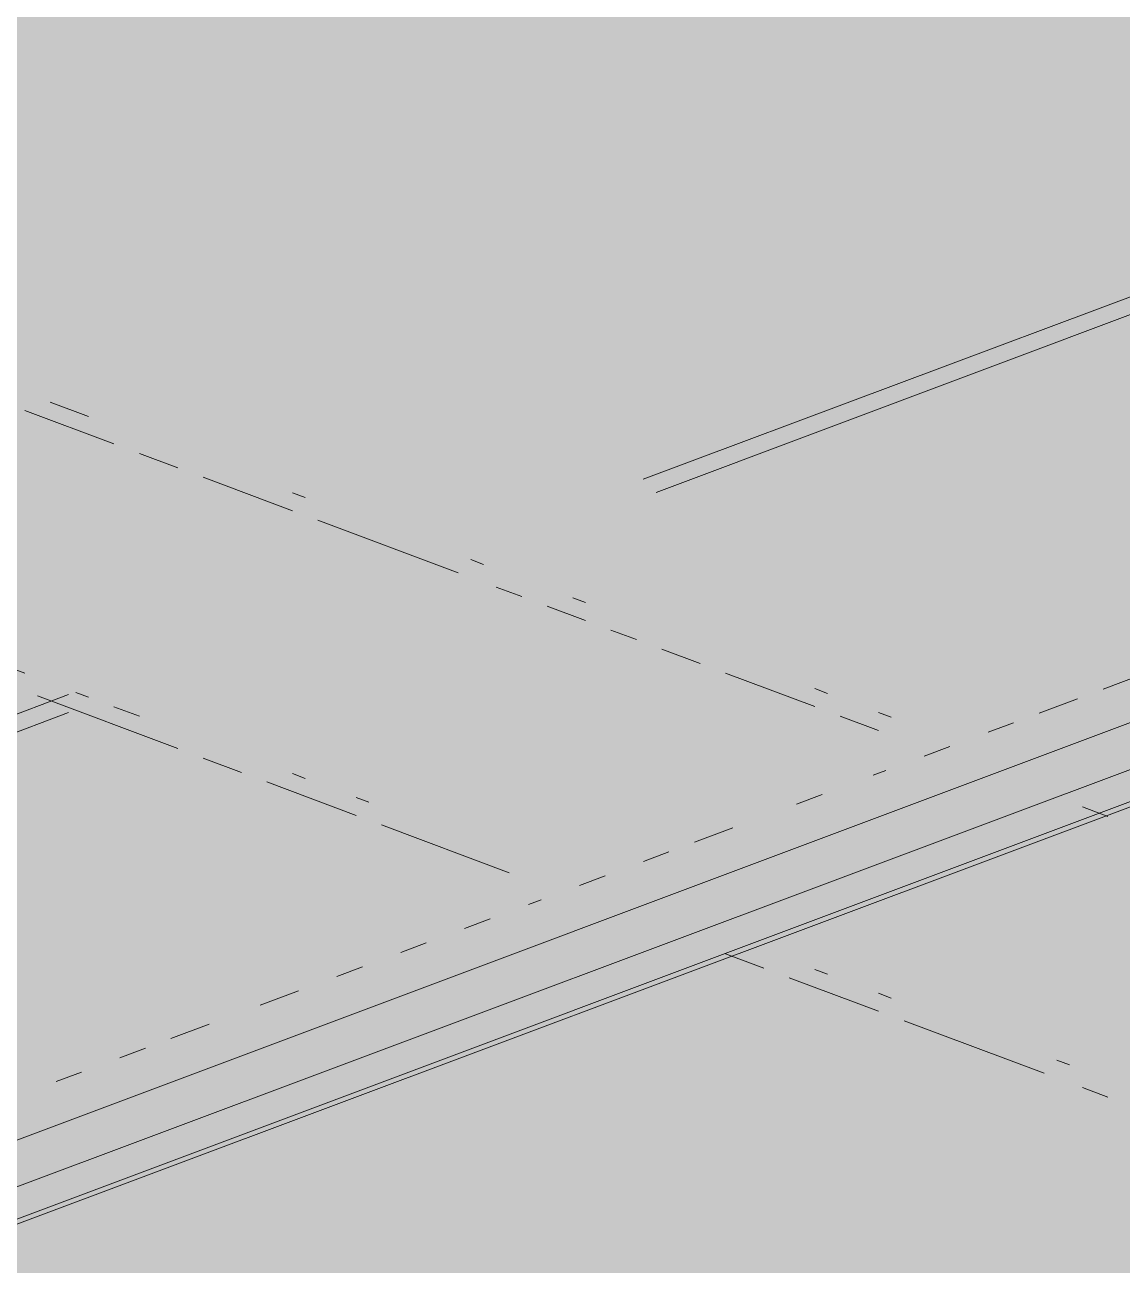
# Paper-space layout '03 3D Building and Roof' of a CAD drawing. Header units: millimetres. Extents: x 5 to 415, y 5 to 292.
# Drawn here: x 60.24 to 65.6, y 74.96 to 81.01 of the extents above; entities that cross this region are included whole.
import ezdxf

# ---------------------------------------------------------------- set-up
doc = ezdxf.new("R2010")
doc.units = ezdxf.units.MM
doc.layers.add('EXISTING', color=7, linetype='Continuous')
doc.layers.add('IMAGES', color=7, linetype='Continuous')

# ---------------------------------------------------------------- blocks, each defined once
blk = doc.blocks.new('SHEET_03')
at = {"layer": 'EXISTING', "color": 250, "lineweight": 9}
for p, q in [((63.2588, 78.7918), (69.2406, 81.0326)), ((63.3211, 78.7277), (69.2406, 80.9452)), ((60.6762, 78.9646), (60.2409, 79.1277)), ((60.3653, 79.1685), (60.5518, 79.0986)), ((60.987, 78.8482), (60.8005, 78.9181)), ((61.5466, 78.6385), (61.1114, 78.8016)), ((61.5466, 78.726), (61.6088, 78.7027)), ((56.4063, 74.148), (68.3064, 78.6059)), ((62.355, 78.3357), (61.671, 78.592)), ((62.4171, 78.3999), (62.4793, 78.3766)), ((68.2295, 78.3486), (56.454, 73.9375)), ((62.6658, 78.2193), (62.5415, 78.2659)), ((62.9146, 78.2135), (62.9767, 78.1902)), ((56.4063, 73.7627), (68.1195, 78.1505)), ((62.9767, 78.1028), (62.7902, 78.1727)), ((56.2813, 73.6904), (68.1191, 78.1249)), ((63.2254, 78.0097), (63.1011, 78.0562)), ((63.5363, 77.8932), (63.3498, 77.9631)), ((60.1787, 77.869), (60.2409, 77.8457)), ((64.0959, 77.6836), (63.6607, 77.8466)), ((65.5023, 77.7681), (65.6892, 77.8382)), ((47.2449, 72.7929), (60.4548, 77.7414)), ((60.987, 77.4788), (60.3031, 77.735)), ((60.4896, 77.7526), (60.5518, 77.7293)), ((64.0959, 77.771), (64.1581, 77.7477)), ((60.6762, 77.6827), (60.8005, 77.6361)), ((65.1908, 77.6514), (65.3777, 77.7215)), ((47.4318, 72.7755), (60.4548, 77.654)), ((64.4068, 77.5671), (64.2203, 77.637)), ((64.4068, 77.6545), (64.469, 77.6312)), ((64.9416, 77.5581), (65.0662, 77.6048)), ((64.6301, 77.4414), (64.7547, 77.4881)), ((61.2979, 77.3624), (61.1114, 77.4322)), ((64.3809, 77.348), (64.4432, 77.3714)), ((61.8575, 77.1527), (61.4223, 77.3158)), ((61.5466, 77.3566), (61.6088, 77.3333)), ((64.007, 77.208), (64.1316, 77.2547)), ((61.8575, 77.2401), (61.9197, 77.2168)), ((65.526, 77.1478), (65.4017, 77.1944)), ((62.6037, 76.8732), (61.9819, 77.1061)), ((63.5086, 77.0213), (63.6955, 77.0913)), ((63.2594, 76.9279), (63.384, 76.9746)), ((62.9479, 76.8112), (63.0725, 76.8579)), ((62.6986, 76.7179), (62.7609, 76.7412)), ((62.3871, 76.6012), (62.5117, 76.6478)), ((62.0756, 76.4845), (62.2002, 76.5311)), ((63.8472, 76.4074), (63.6607, 76.4772)), ((61.7641, 76.3678), (61.8887, 76.4144)), ((64.0959, 76.4016), (64.1581, 76.3783)), ((64.4068, 76.1977), (63.9716, 76.3608)), ((61.3902, 76.2277), (61.5772, 76.2978)), ((64.4068, 76.2851), (64.469, 76.2619)), ((60.9541, 76.0644), (61.141, 76.1344)), ((65.2151, 75.8949), (64.5312, 76.1512)), ((60.7049, 75.971), (60.8295, 76.0177)), ((65.2773, 75.9591), (65.3395, 75.9358)), ((60.3934, 75.8543), (60.518, 75.901)), ((65.526, 75.7785), (65.4017, 75.8251))]:
    blk.add_line(p, q, dxfattribs=at)
at = {"layer": 'IMAGES', "color": 7}
for points in [[(57.6238, 80.9714), (66.5347, 80.9714), (57.6238, 81.1429), (66.5347, 81.1429)], [(58.1379, 80.8), (65.8492, 80.8), (58.1379, 80.9714), (65.8492, 80.9714)], [(58.8234, 80.6286), (65.3352, 80.6286), (58.8234, 80.8), (65.3352, 80.8)], [(65.3352, 80.6286), (65.6779, 80.6286), (65.3352, 80.8), (65.6779, 80.8)], [(58.9947, 80.4571), (65.1638, 80.4571), (58.9947, 80.6286), (65.1638, 80.6286)], [(65.1638, 80.4571), (65.3352, 80.4571), (65.1638, 80.6286), (65.3352, 80.6286)], [(65.3352, 80.4571), (65.6779, 80.4571), (65.3352, 80.6286), (65.6779, 80.6286)], [(59.6802, 80.2857), (64.4783, 80.2857), (59.6802, 80.4571), (64.4783, 80.4571)], [(64.4783, 80.2857), (64.6497, 80.2857), (64.4783, 80.4571), (64.6497, 80.4571)], [(64.6497, 80.2857), (65.1638, 80.2857), (64.6497, 80.4571), (65.1638, 80.4571)], [(65.1638, 80.2857), (65.3352, 80.2857), (65.1638, 80.4571), (65.3352, 80.4571)], [(65.3352, 80.2857), (65.5065, 80.2857), (65.3352, 80.4571), (65.5065, 80.4571)], [(65.5065, 80.2857), (65.6779, 80.2857), (65.5065, 80.4571), (65.6779, 80.4571)], [(60.0229, 80.1143), (64.1356, 80.1143), (60.0229, 80.2857), (64.1356, 80.2857)], [(64.1356, 80.1143), (64.307, 80.1143), (64.1356, 80.2857), (64.307, 80.2857)], [(64.307, 80.1143), (64.4783, 80.1143), (64.307, 80.2857), (64.4783, 80.2857)], [(64.4783, 80.1143), (64.6497, 80.1143), (64.4783, 80.2857), (64.6497, 80.2857)], [(64.6497, 80.1143), (64.8211, 80.1143), (64.6497, 80.2857), (64.8211, 80.2857)], [(64.8211, 80.1143), (64.9924, 80.1143), (64.8211, 80.2857), (64.9924, 80.2857)], [(64.9924, 80.1143), (65.1638, 80.1143), (64.9924, 80.2857), (65.1638, 80.2857)], [(65.1638, 80.1143), (65.3352, 80.1143), (65.1638, 80.2857), (65.3352, 80.2857)], [(65.3352, 80.1143), (65.5065, 80.1143), (65.3352, 80.2857), (65.5065, 80.2857)], [(65.5065, 80.1143), (66.3633, 80.1143), (65.5065, 80.2857), (66.3633, 80.2857)], [(60.1943, 79.9429), (60.3656, 79.9429), (60.1943, 80.1143), (60.3656, 80.1143)], [(60.3656, 79.9429), (60.537, 79.9429), (60.3656, 80.1143), (60.537, 80.1143)], [(60.537, 79.9429), (63.6215, 79.9429), (60.537, 80.1143), (63.6215, 80.1143)], [(63.6215, 79.9429), (64.1356, 79.9429), (63.6215, 80.1143), (64.1356, 80.1143)], [(64.1356, 79.9429), (64.307, 79.9429), (64.1356, 80.1143), (64.307, 80.1143)], [(64.307, 79.9429), (64.4783, 79.9429), (64.307, 80.1143), (64.4783, 80.1143)], [(64.4783, 79.9429), (64.6497, 79.9429), (64.4783, 80.1143), (64.6497, 80.1143)], [(64.6497, 79.9429), (64.8211, 79.9429), (64.6497, 80.1143), (64.8211, 80.1143)], [(64.8211, 79.9429), (64.9924, 79.9429), (64.8211, 80.1143), (64.9924, 80.1143)], [(64.9924, 79.9429), (65.1638, 79.9429), (64.9924, 80.1143), (65.1638, 80.1143)], [(65.1638, 79.9429), (65.8492, 79.9429), (65.1638, 80.1143), (65.8492, 80.1143)], [(60.1943, 79.7714), (60.3656, 79.7714), (60.1943, 79.9429), (60.3656, 79.9429)], [(60.3656, 79.7714), (60.537, 79.7714), (60.3656, 79.9429), (60.537, 79.9429)], [(60.537, 79.7714), (60.7084, 79.7714), (60.537, 79.9429), (60.7084, 79.9429)], [(60.7084, 79.7714), (60.8797, 79.7714), (60.7084, 79.9429), (60.8797, 79.9429)], [(60.8797, 79.7714), (61.0511, 79.7714), (60.8797, 79.9429), (61.0511, 79.9429)], [(61.0511, 79.7714), (63.1074, 79.7714), (61.0511, 79.9429), (63.1074, 79.9429)], [(63.1074, 79.7714), (63.2788, 79.7714), (63.1074, 79.9429), (63.2788, 79.9429)], [(63.2788, 79.7714), (63.4502, 79.7714), (63.2788, 79.9429), (63.4502, 79.9429)], [(63.4502, 79.7714), (63.6215, 79.7714), (63.4502, 79.9429), (63.6215, 79.9429)], [(63.6215, 79.7714), (63.9643, 79.7714), (63.6215, 79.9429), (63.9643, 79.9429)], [(63.9643, 79.7714), (64.1356, 79.7714), (63.9643, 79.9429), (64.1356, 79.9429)], [(64.1356, 79.7714), (64.307, 79.7714), (64.1356, 79.9429), (64.307, 79.9429)], [(64.307, 79.7714), (64.4783, 79.7714), (64.307, 79.9429), (64.4783, 79.9429)], [(64.4783, 79.7714), (64.6497, 79.7714), (64.4783, 79.9429), (64.6497, 79.9429)], [(64.6497, 79.7714), (65.3352, 79.7714), (64.6497, 79.9429), (65.3352, 79.9429)], [(65.3352, 79.7714), (65.6779, 79.7714), (65.3352, 79.9429), (65.6779, 79.9429)], [(60.1943, 79.6), (60.3656, 79.6), (60.1943, 79.7714), (60.3656, 79.7714)], [(60.3656, 79.6), (60.537, 79.6), (60.3656, 79.7714), (60.537, 79.7714)], [(60.537, 79.6), (60.7084, 79.6), (60.537, 79.7714), (60.7084, 79.7714)], [(60.7084, 79.6), (60.8797, 79.6), (60.7084, 79.7714), (60.8797, 79.7714)], [(60.8797, 79.6), (61.0511, 79.6), (60.8797, 79.7714), (61.0511, 79.7714)], [(61.0511, 79.6), (61.2224, 79.6), (61.0511, 79.7714), (61.2224, 79.7714)], [(61.2224, 79.6), (61.3938, 79.6), (61.2224, 79.7714), (61.3938, 79.7714)], [(61.3938, 79.6), (62.7647, 79.6), (61.3938, 79.7714), (62.7647, 79.7714)], [(62.7647, 79.6), (63.1074, 79.6), (62.7647, 79.7714), (63.1074, 79.7714)], [(63.1074, 79.6), (63.4502, 79.6), (63.1074, 79.7714), (63.4502, 79.7714)], [(63.4502, 79.6), (63.6215, 79.6), (63.4502, 79.7714), (63.6215, 79.7714)], [(63.6215, 79.6), (63.9643, 79.6), (63.6215, 79.7714), (63.9643, 79.7714)], [(63.9643, 79.6), (64.1356, 79.6), (63.9643, 79.7714), (64.1356, 79.7714)], [(64.1356, 79.6), (64.9924, 79.6), (64.1356, 79.7714), (64.9924, 79.7714)], [(64.9924, 79.6), (65.3352, 79.6), (64.9924, 79.7714), (65.3352, 79.7714)], [(65.3352, 79.6), (65.5065, 79.6), (65.3352, 79.7714), (65.5065, 79.7714)], [(65.5065, 79.6), (65.6779, 79.6), (65.5065, 79.7714), (65.6779, 79.7714)], [(60.1943, 79.4286), (60.3656, 79.4286), (60.1943, 79.6), (60.3656, 79.6)], [(60.3656, 79.4286), (60.7084, 79.4286), (60.3656, 79.6), (60.7084, 79.6)], [(60.7084, 79.2571), (60.8797, 79.2571), (60.7084, 79.6), (60.8797, 79.6)], [(60.8797, 79.4286), (61.0511, 79.4286), (60.8797, 79.6), (61.0511, 79.6)], [(61.0511, 79.4286), (61.2224, 79.4286), (61.0511, 79.6), (61.2224, 79.6)], [(61.2224, 79.4286), (61.3938, 79.4286), (61.2224, 79.6), (61.3938, 79.6)], [(61.3938, 79.4286), (61.7365, 79.4286), (61.3938, 79.6), (61.7365, 79.6)], [(61.7365, 79.4286), (61.9079, 79.4286), (61.7365, 79.6), (61.9079, 79.6)], [(61.9079, 79.4286), (62.2506, 79.4286), (61.9079, 79.6), (62.2506, 79.6)], [(62.2506, 79.4286), (62.5934, 79.4286), (62.2506, 79.6), (62.5934, 79.6)], [(62.5934, 79.4286), (62.7647, 79.4286), (62.5934, 79.6), (62.7647, 79.6)], [(62.7647, 79.4286), (62.9361, 79.4286), (62.7647, 79.6), (62.9361, 79.6)], [(62.9361, 79.4286), (63.1074, 79.4286), (62.9361, 79.6), (63.1074, 79.6)], [(63.1074, 79.4286), (63.4502, 79.4286), (63.1074, 79.6), (63.4502, 79.6)], [(63.4502, 79.4286), (63.6215, 79.4286), (63.4502, 79.6), (63.6215, 79.6)], [(63.6215, 79.4286), (64.4783, 79.4286), (63.6215, 79.6), (64.4783, 79.6)], [(64.4783, 79.4286), (64.8211, 79.4286), (64.4783, 79.6), (64.8211, 79.6)], [(64.8211, 79.4286), (64.9924, 79.4286), (64.8211, 79.6), (64.9924, 79.6)], [(64.9924, 79.4286), (65.1638, 79.4286), (64.9924, 79.6), (65.1638, 79.6)], [(65.1638, 79.4286), (65.3352, 79.4286), (65.1638, 79.6), (65.3352, 79.6)], [(65.3352, 79.4286), (65.5065, 79.4286), (65.3352, 79.6), (65.5065, 79.6)], [(65.5065, 79.4286), (65.6779, 79.4286), (65.5065, 79.6), (65.6779, 79.6)], [(60.1943, 79.2571), (60.537, 79.2571), (60.1943, 79.4286), (60.537, 79.4286)], [(60.537, 79.2571), (60.7084, 79.2571), (60.537, 79.4286), (60.7084, 79.4286)], [(60.8797, 79.2571), (61.0511, 79.2571), (60.8797, 79.4286), (61.0511, 79.4286)], [(61.0511, 79.2571), (61.2224, 79.2571), (61.0511, 79.4286), (61.2224, 79.4286)], [(61.2224, 79.2571), (61.3938, 79.2571), (61.2224, 79.4286), (61.3938, 79.4286)], [(61.3938, 79.2571), (61.5652, 79.2571), (61.3938, 79.4286), (61.5652, 79.4286)], [(61.5652, 79.2571), (61.7365, 79.2571), (61.5652, 79.4286), (61.7365, 79.4286)], [(61.7365, 79.2571), (61.9079, 79.2571), (61.7365, 79.4286), (61.9079, 79.4286)], [(61.9079, 79.2571), (62.0793, 79.2571), (61.9079, 79.4286), (62.0793, 79.4286)], [(62.0793, 79.2571), (62.2506, 79.2571), (62.0793, 79.4286), (62.2506, 79.4286)], [(62.2506, 79.2571), (62.422, 79.2571), (62.2506, 79.4286), (62.422, 79.4286)], [(62.422, 79.2571), (62.5934, 79.2571), (62.422, 79.4286), (62.5934, 79.4286)], [(62.5934, 79.2571), (62.7647, 79.2571), (62.5934, 79.4286), (62.7647, 79.4286)], [(62.7647, 79.2571), (62.9361, 79.2571), (62.7647, 79.4286), (62.9361, 79.4286)], [(62.9361, 79.2571), (63.1074, 79.2571), (62.9361, 79.4286), (63.1074, 79.4286)], [(63.1074, 79.2571), (64.1356, 79.2571), (63.1074, 79.4286), (64.1356, 79.4286)], [(64.1356, 79.2571), (64.307, 79.2571), (64.1356, 79.4286), (64.307, 79.4286)], [(64.307, 79.2571), (64.4783, 79.2571), (64.307, 79.4286), (64.4783, 79.4286)], [(64.4783, 79.2571), (64.6497, 79.2571), (64.4783, 79.4286), (64.6497, 79.4286)], [(64.6497, 79.2571), (64.8211, 79.2571), (64.6497, 79.4286), (64.8211, 79.4286)], [(64.8211, 79.2571), (65.3352, 79.2571), (64.8211, 79.4286), (65.3352, 79.4286)], [(65.3352, 79.2571), (65.6779, 79.2571), (65.3352, 79.4286), (65.6779, 79.4286)], [(60.1943, 78.9143), (60.537, 78.9143), (60.1943, 79.2571), (60.537, 79.2571)], [(60.537, 79.0857), (60.7084, 79.0857), (60.537, 79.2571), (60.7084, 79.2571)], [(60.7084, 79.0857), (60.8797, 79.0857), (60.7084, 79.2571), (60.8797, 79.2571)], [(60.8797, 79.0857), (61.2224, 79.0857), (60.8797, 79.2571), (61.2224, 79.2571)], [(61.2224, 79.0857), (61.5652, 79.0857), (61.2224, 79.2571), (61.5652, 79.2571)], [(61.5652, 79.0857), (61.7365, 79.0857), (61.5652, 79.2571), (61.7365, 79.2571)], [(61.7365, 79.0857), (61.9079, 79.0857), (61.7365, 79.2571), (61.9079, 79.2571)], [(61.9079, 79.0857), (62.2506, 79.0857), (61.9079, 79.2571), (62.2506, 79.2571)], [(62.2506, 79.0857), (62.422, 79.0857), (62.2506, 79.2571), (62.422, 79.2571)], [(62.422, 79.0857), (62.5934, 79.0857), (62.422, 79.2571), (62.5934, 79.2571)], [(62.5934, 79.0857), (62.7647, 79.0857), (62.5934, 79.2571), (62.7647, 79.2571)], [(62.7647, 79.0857), (63.6215, 79.0857), (62.7647, 79.2571), (63.6215, 79.2571)], [(63.6215, 79.0857), (63.7929, 79.0857), (63.6215, 79.2571), (63.7929, 79.2571)], [(63.7929, 79.0857), (63.9643, 79.0857), (63.7929, 79.2571), (63.9643, 79.2571)], [(63.9643, 79.0857), (64.1356, 79.0857), (63.9643, 79.2571), (64.1356, 79.2571)], [(64.1356, 79.0857), (64.4783, 79.0857), (64.1356, 79.2571), (64.4783, 79.2571)], [(64.4783, 79.0857), (64.8211, 79.0857), (64.4783, 79.2571), (64.8211, 79.2571)], [(64.8211, 79.0857), (64.9924, 79.0857), (64.8211, 79.2571), (64.9924, 79.2571)], [(64.9924, 79.0857), (65.1638, 79.0857), (64.9924, 79.2571), (65.1638, 79.2571)], [(65.1638, 79.0857), (65.6779, 79.0857), (65.1638, 79.2571), (65.6779, 79.2571)], [(60.537, 78.9143), (60.7084, 78.9143), (60.537, 79.0857), (60.7084, 79.0857)], [(60.7084, 78.9143), (60.8797, 78.9143), (60.7084, 79.0857), (60.8797, 79.0857)], [(60.8797, 78.9143), (61.0511, 78.9143), (60.8797, 79.0857), (61.0511, 79.0857)], [(61.0511, 78.9143), (61.5652, 78.9143), (61.0511, 79.0857), (61.5652, 79.0857)], [(61.5652, 78.7429), (61.7365, 78.7429), (61.5652, 79.0857), (61.7365, 79.0857)], [(61.7365, 78.9143), (61.9079, 78.9143), (61.7365, 79.0857), (61.9079, 79.0857)], [(61.9079, 78.9143), (62.0793, 78.9143), (61.9079, 79.0857), (62.0793, 79.0857)], [(62.0793, 78.9143), (62.2506, 78.9143), (62.0793, 79.0857), (62.2506, 79.0857)], [(62.2506, 78.9143), (62.422, 78.9143), (62.2506, 79.0857), (62.422, 79.0857)], [(62.422, 78.9143), (62.5934, 78.9143), (62.422, 79.0857), (62.5934, 79.0857)], [(62.5934, 78.9143), (62.7647, 78.9143), (62.5934, 79.0857), (62.7647, 79.0857)], [(62.7647, 78.9143), (62.9361, 78.9143), (62.7647, 79.0857), (62.9361, 79.0857)], [(62.9361, 78.9143), (63.1074, 78.9143), (62.9361, 79.0857), (63.1074, 79.0857)], [(63.1074, 78.7429), (63.2788, 78.7429), (63.1074, 79.0857), (63.2788, 79.0857)], [(63.2788, 78.9143), (63.6215, 78.9143), (63.2788, 79.0857), (63.6215, 79.0857)], [(63.6215, 78.9143), (63.7929, 78.9143), (63.6215, 79.0857), (63.7929, 79.0857)], [(63.7929, 78.9143), (63.9643, 78.9143), (63.7929, 79.0857), (63.9643, 79.0857)], [(63.9643, 78.9143), (64.307, 78.9143), (63.9643, 79.0857), (64.307, 79.0857)], [(64.307, 78.9143), (64.4783, 78.9143), (64.307, 79.0857), (64.4783, 79.0857)], [(64.4783, 78.9143), (64.6497, 78.9143), (64.4783, 79.0857), (64.6497, 79.0857)], [(64.6497, 78.9143), (64.8211, 78.9143), (64.6497, 79.0857), (64.8211, 79.0857)], [(64.8211, 78.9143), (64.9924, 78.9143), (64.8211, 79.0857), (64.9924, 79.0857)], [(64.9924, 78.9143), (66.7061, 78.9143), (64.9924, 79.0857), (66.7061, 79.0857)], [(60.1943, 78.7429), (60.537, 78.7429), (60.1943, 78.9143), (60.537, 78.9143)], [(60.537, 78.7429), (60.7084, 78.7429), (60.537, 78.9143), (60.7084, 78.9143)], [(60.7084, 78.7429), (61.2224, 78.7429), (60.7084, 78.9143), (61.2224, 78.9143)], [(61.2224, 78.7429), (61.3938, 78.7429), (61.2224, 78.9143), (61.3938, 78.9143)], [(61.3938, 78.7429), (61.5652, 78.7429), (61.3938, 78.9143), (61.5652, 78.9143)], [(61.7365, 78.7429), (61.9079, 78.7429), (61.7365, 78.9143), (61.9079, 78.9143)], [(61.9079, 78.7429), (62.2506, 78.7429), (61.9079, 78.9143), (62.2506, 78.9143)], [(62.2506, 78.7429), (62.5934, 78.7429), (62.2506, 78.9143), (62.5934, 78.9143)], [(62.5934, 78.7429), (62.7647, 78.7429), (62.5934, 78.9143), (62.7647, 78.9143)], [(62.7647, 78.7429), (62.9361, 78.7429), (62.7647, 78.9143), (62.9361, 78.9143)], [(62.9361, 78.7429), (63.1074, 78.7429), (62.9361, 78.9143), (63.1074, 78.9143)], [(63.2788, 78.5714), (63.4502, 78.5714), (63.2788, 78.9143), (63.4502, 78.9143)], [(63.4502, 78.7429), (63.9643, 78.7429), (63.4502, 78.9143), (63.9643, 78.9143)], [(63.9643, 78.7429), (64.1356, 78.7429), (63.9643, 78.9143), (64.1356, 78.9143)], [(64.1356, 78.7429), (64.307, 78.7429), (64.1356, 78.9143), (64.307, 78.9143)], [(64.307, 78.7429), (64.4783, 78.7429), (64.307, 78.9143), (64.4783, 78.9143)], [(64.4783, 78.7429), (66.3633, 78.7429), (64.4783, 78.9143), (66.3633, 78.9143)], [(58.9947, 78.5714), (60.537, 78.5714), (58.9947, 78.7429), (60.537, 78.7429)], [(60.537, 78.5714), (60.7084, 78.5714), (60.537, 78.7429), (60.7084, 78.7429)], [(60.7084, 78.5714), (60.8797, 78.5714), (60.7084, 78.7429), (60.8797, 78.7429)], [(60.8797, 78.5714), (61.0511, 78.5714), (60.8797, 78.7429), (61.0511, 78.7429)], [(61.0511, 78.5714), (61.3938, 78.5714), (61.0511, 78.7429), (61.3938, 78.7429)], [(61.3938, 78.5714), (61.5652, 78.5714), (61.3938, 78.7429), (61.5652, 78.7429)], [(61.5652, 78.5714), (61.7365, 78.5714), (61.5652, 78.7429), (61.7365, 78.7429)], [(61.7365, 78.5714), (61.9079, 78.5714), (61.7365, 78.7429), (61.9079, 78.7429)], [(61.9079, 78.5714), (62.0793, 78.5714), (61.9079, 78.7429), (62.0793, 78.7429)], [(62.0793, 78.5714), (62.2506, 78.5714), (62.0793, 78.7429), (62.2506, 78.7429)], [(62.2506, 78.5714), (62.7647, 78.5714), (62.2506, 78.7429), (62.7647, 78.7429)], [(62.7647, 78.4), (63.2788, 78.4), (62.7647, 78.7429), (63.2788, 78.7429)], [(63.4502, 78.5714), (63.6215, 78.5714), (63.4502, 78.7429), (63.6215, 78.7429)], [(63.6215, 78.5714), (63.7929, 78.5714), (63.6215, 78.7429), (63.7929, 78.7429)], [(63.7929, 78.5714), (63.9643, 78.5714), (63.7929, 78.7429), (63.9643, 78.7429)], [(63.9643, 78.4), (64.1356, 78.4), (63.9643, 78.7429), (64.1356, 78.7429)], [(64.1356, 78.5714), (65.6779, 78.5714), (64.1356, 78.7429), (65.6779, 78.7429)], [(59.5088, 78.4), (61.0511, 78.4), (59.5088, 78.5714), (61.0511, 78.5714)], [(61.0511, 78.4), (61.3938, 78.4), (61.0511, 78.5714), (61.3938, 78.5714)], [(61.3938, 78.4), (61.5652, 78.4), (61.3938, 78.5714), (61.5652, 78.5714)], [(61.5652, 78.4), (61.7365, 78.4), (61.5652, 78.5714), (61.7365, 78.5714)], [(61.7365, 78.4), (61.9079, 78.4), (61.7365, 78.5714), (61.9079, 78.5714)], [(61.9079, 78.4), (62.2506, 78.4), (61.9079, 78.5714), (62.2506, 78.5714)], [(62.2506, 78.4), (62.422, 78.4), (62.2506, 78.5714), (62.422, 78.5714)], [(62.422, 78.4), (62.5934, 78.4), (62.422, 78.5714), (62.5934, 78.5714)], [(62.5934, 78.4), (62.7647, 78.4), (62.5934, 78.5714), (62.7647, 78.5714)], [(63.2788, 78.4), (63.4502, 78.4), (63.2788, 78.5714), (63.4502, 78.5714)], [(63.4502, 78.4), (63.6215, 78.4), (63.4502, 78.5714), (63.6215, 78.5714)], [(63.6215, 78.4), (63.7929, 78.4), (63.6215, 78.5714), (63.7929, 78.5714)], [(63.7929, 78.4), (63.9643, 78.4), (63.7929, 78.5714), (63.9643, 78.5714)], [(64.1356, 78.4), (64.307, 78.4), (64.1356, 78.5714), (64.307, 78.5714)], [(64.307, 78.4), (64.4783, 78.4), (64.307, 78.5714), (64.4783, 78.5714)], [(64.4783, 78.4), (65.3352, 78.4), (64.4783, 78.5714), (65.3352, 78.5714)], [(65.3352, 78.4), (65.5065, 78.4), (65.3352, 78.5714), (65.5065, 78.5714)], [(65.5065, 78.4), (65.6779, 78.4), (65.5065, 78.5714), (65.6779, 78.5714)], [(59.8515, 78.2286), (61.3938, 78.2286), (59.8515, 78.4), (61.3938, 78.4)], [(61.3938, 78.2286), (61.7365, 78.2286), (61.3938, 78.4), (61.7365, 78.4)], [(61.7365, 78.2286), (61.9079, 78.2286), (61.7365, 78.4), (61.9079, 78.4)], [(61.9079, 78.2286), (62.0793, 78.2286), (61.9079, 78.4), (62.0793, 78.4)], [(62.0793, 78.2286), (62.2506, 78.2286), (62.0793, 78.4), (62.2506, 78.4)], [(62.2506, 78.2286), (62.5934, 78.2286), (62.2506, 78.4), (62.5934, 78.4)], [(62.5934, 78.2286), (62.7647, 78.2286), (62.5934, 78.4), (62.7647, 78.4)], [(62.7647, 78.2286), (63.1074, 78.2286), (62.7647, 78.4), (63.1074, 78.4)], [(63.1074, 78.2286), (63.2788, 78.2286), (63.1074, 78.4), (63.2788, 78.4)], [(63.2788, 78.2286), (63.7929, 78.2286), (63.2788, 78.4), (63.7929, 78.4)], [(63.7929, 78.2286), (63.9643, 78.2286), (63.7929, 78.4), (63.9643, 78.4)], [(63.9643, 78.2286), (64.307, 78.2286), (63.9643, 78.4), (64.307, 78.4)], [(64.307, 78.2286), (64.4783, 78.2286), (64.307, 78.4), (64.4783, 78.4)], [(64.4783, 78.2286), (64.6497, 78.2286), (64.4783, 78.4), (64.6497, 78.4)], [(64.6497, 78.2286), (64.8211, 78.2286), (64.6497, 78.4), (64.8211, 78.4)], [(64.8211, 78.2286), (64.9924, 78.2286), (64.8211, 78.4), (64.9924, 78.4)], [(64.9924, 78.2286), (65.1638, 78.2286), (64.9924, 78.4), (65.1638, 78.4)], [(65.1638, 78.2286), (65.3352, 78.2286), (65.1638, 78.4), (65.3352, 78.4)], [(65.3352, 78.2286), (65.6779, 78.2286), (65.3352, 78.4), (65.6779, 78.4)], [(60.1943, 78.0571), (60.3656, 78.0571), (60.1943, 78.2286), (60.3656, 78.2286)], [(60.3656, 78.0571), (60.537, 78.0571), (60.3656, 78.2286), (60.537, 78.2286)], [(60.537, 78.0571), (61.9079, 78.0571), (60.537, 78.2286), (61.9079, 78.2286)], [(61.9079, 78.0571), (62.2506, 78.0571), (61.9079, 78.2286), (62.2506, 78.2286)], [(62.2506, 78.0571), (62.422, 78.0571), (62.2506, 78.2286), (62.422, 78.2286)], [(62.422, 78.0571), (62.5934, 78.0571), (62.422, 78.2286), (62.5934, 78.2286)], [(62.5934, 78.0571), (62.7647, 78.0571), (62.5934, 78.2286), (62.7647, 78.2286)], [(62.7647, 78.0571), (63.1074, 78.0571), (62.7647, 78.2286), (63.1074, 78.2286)], [(63.1074, 78.0571), (63.2788, 78.0571), (63.1074, 78.2286), (63.2788, 78.2286)], [(63.2788, 78.0571), (63.4502, 78.0571), (63.2788, 78.2286), (63.4502, 78.2286)], [(63.4502, 78.0571), (63.6215, 78.0571), (63.4502, 78.2286), (63.6215, 78.2286)], [(63.6215, 78.0571), (63.9643, 78.0571), (63.6215, 78.2286), (63.9643, 78.2286)], [(63.9643, 78.0571), (64.6497, 78.0571), (63.9643, 78.2286), (64.6497, 78.2286)], [(64.6497, 78.0571), (64.8211, 78.0571), (64.6497, 78.2286), (64.8211, 78.2286)], [(64.8211, 78.0571), (64.9924, 78.0571), (64.8211, 78.2286), (64.9924, 78.2286)], [(64.9924, 78.0571), (65.1638, 78.0571), (64.9924, 78.2286), (65.1638, 78.2286)], [(65.1638, 78.0571), (65.6779, 78.0571), (65.1638, 78.2286), (65.6779, 78.2286)], [(60.0229, 77.8857), (60.3656, 77.8857), (60.0229, 78.0571), (60.3656, 78.0571)], [(60.3656, 77.8857), (60.537, 77.8857), (60.3656, 78.0571), (60.537, 78.0571)], [(60.537, 77.8857), (60.7084, 77.8857), (60.537, 78.0571), (60.7084, 78.0571)], [(60.7084, 77.8857), (60.8797, 77.8857), (60.7084, 78.0571), (60.8797, 78.0571)], [(60.8797, 77.8857), (61.0511, 77.8857), (60.8797, 78.0571), (61.0511, 78.0571)], [(61.0511, 77.8857), (62.2506, 77.8857), (61.0511, 78.0571), (62.2506, 78.0571)], [(62.2506, 77.8857), (62.5934, 77.8857), (62.2506, 78.0571), (62.5934, 78.0571)], [(62.5934, 77.8857), (62.7647, 77.8857), (62.5934, 78.0571), (62.7647, 78.0571)], [(62.7647, 77.8857), (62.9361, 77.8857), (62.7647, 78.0571), (62.9361, 78.0571)], [(62.9361, 77.8857), (63.1074, 77.8857), (62.9361, 78.0571), (63.1074, 78.0571)], [(63.1074, 77.8857), (63.2788, 77.8857), (63.1074, 78.0571), (63.2788, 78.0571)], [(63.2788, 77.8857), (63.4502, 77.8857), (63.2788, 78.0571), (63.4502, 78.0571)], [(63.4502, 77.8857), (63.6215, 77.8857), (63.4502, 78.0571), (63.6215, 78.0571)], [(63.6215, 77.8857), (63.9643, 77.8857), (63.6215, 78.0571), (63.9643, 78.0571)], [(63.9643, 77.8857), (64.1356, 77.8857), (63.9643, 78.0571), (64.1356, 78.0571)], [(64.1356, 77.8857), (64.6497, 77.8857), (64.1356, 78.0571), (64.6497, 78.0571)], [(64.6497, 77.8857), (64.8211, 77.8857), (64.6497, 78.0571), (64.8211, 78.0571)], [(64.8211, 77.8857), (64.9924, 77.8857), (64.8211, 78.0571), (64.9924, 78.0571)], [(64.9924, 77.8857), (65.1638, 77.8857), (64.9924, 78.0571), (65.1638, 78.0571)], [(65.1638, 77.8857), (65.3352, 77.8857), (65.1638, 78.0571), (65.3352, 78.0571)], [(65.3352, 77.8857), (65.5065, 77.8857), (65.3352, 78.0571), (65.5065, 78.0571)], [(65.5065, 77.8857), (65.8492, 77.8857), (65.5065, 78.0571), (65.8492, 78.0571)], [(60.1943, 77.5429), (60.3656, 77.5429), (60.1943, 77.8857), (60.3656, 77.8857)], [(60.3656, 77.7143), (60.537, 77.7143), (60.3656, 77.8857), (60.537, 77.8857)], [(60.537, 77.7143), (61.0511, 77.7143), (60.537, 77.8857), (61.0511, 77.8857)], [(61.0511, 77.7143), (61.2224, 77.7143), (61.0511, 77.8857), (61.2224, 77.8857)], [(61.2224, 77.7143), (61.3938, 77.7143), (61.2224, 77.8857), (61.3938, 77.8857)], [(61.3938, 77.7143), (62.7647, 77.7143), (61.3938, 77.8857), (62.7647, 77.8857)], [(62.7647, 77.7143), (63.2788, 77.7143), (62.7647, 77.8857), (63.2788, 77.8857)], [(63.2788, 77.7143), (63.4502, 77.7143), (63.2788, 77.8857), (63.4502, 77.8857)], [(63.4502, 77.7143), (63.6215, 77.7143), (63.4502, 77.8857), (63.6215, 77.8857)], [(63.6215, 77.7143), (63.9643, 77.7143), (63.6215, 77.8857), (63.9643, 77.8857)], [(63.9643, 77.7143), (64.1356, 77.7143), (63.9643, 77.8857), (64.1356, 77.8857)], [(64.1356, 77.7143), (64.307, 77.7143), (64.1356, 77.8857), (64.307, 77.8857)], [(64.307, 77.7143), (64.4783, 77.7143), (64.307, 77.8857), (64.4783, 77.8857)], [(64.4783, 77.7143), (64.6497, 77.7143), (64.4783, 77.8857), (64.6497, 77.8857)], [(64.6497, 77.5429), (64.8211, 77.5429), (64.6497, 77.8857), (64.8211, 77.8857)], [(64.8211, 77.7143), (64.9924, 77.7143), (64.8211, 77.8857), (64.9924, 77.8857)], [(64.9924, 77.7143), (65.1638, 77.7143), (64.9924, 77.8857), (65.1638, 77.8857)], [(65.1638, 77.7143), (65.3352, 77.7143), (65.1638, 77.8857), (65.3352, 77.8857)], [(65.3352, 77.7143), (65.5065, 77.7143), (65.3352, 77.8857), (65.5065, 77.8857)], [(65.5065, 77.7143), (66.5347, 77.7143), (65.5065, 77.8857), (66.5347, 77.8857)], [(60.3656, 77.5429), (60.537, 77.5429), (60.3656, 77.7143), (60.537, 77.7143)], [(60.537, 77.5429), (60.8797, 77.5429), (60.537, 77.7143), (60.8797, 77.7143)], [(60.8797, 77.5429), (61.0511, 77.5429), (60.8797, 77.7143), (61.0511, 77.7143)], [(61.0511, 77.5429), (61.2224, 77.5429), (61.0511, 77.7143), (61.2224, 77.7143)], [(61.2224, 77.5429), (61.5652, 77.5429), (61.2224, 77.7143), (61.5652, 77.7143)], [(61.5652, 77.5429), (61.7365, 77.5429), (61.5652, 77.7143), (61.7365, 77.7143)], [(61.7365, 77.5429), (61.9079, 77.5429), (61.7365, 77.7143), (61.9079, 77.7143)], [(61.9079, 77.5429), (62.2506, 77.5429), (61.9079, 77.7143), (62.2506, 77.7143)], [(62.2506, 77.5429), (62.5934, 77.5429), (62.2506, 77.7143), (62.5934, 77.7143)], [(62.5934, 77.5429), (63.2788, 77.5429), (62.5934, 77.7143), (63.2788, 77.7143)], [(63.2788, 77.5429), (63.6215, 77.5429), (63.2788, 77.7143), (63.6215, 77.7143)], [(63.6215, 77.5429), (63.7929, 77.5429), (63.6215, 77.7143), (63.7929, 77.7143)], [(63.7929, 77.5429), (63.9643, 77.5429), (63.7929, 77.7143), (63.9643, 77.7143)], [(63.9643, 77.5429), (64.307, 77.5429), (63.9643, 77.7143), (64.307, 77.7143)], [(64.307, 77.5429), (64.4783, 77.5429), (64.307, 77.7143), (64.4783, 77.7143)], [(64.4783, 77.5429), (64.6497, 77.5429), (64.4783, 77.7143), (64.6497, 77.7143)], [(64.8211, 77.5429), (64.9924, 77.5429), (64.8211, 77.7143), (64.9924, 77.7143)], [(64.9924, 77.5429), (65.1638, 77.5429), (64.9924, 77.7143), (65.1638, 77.7143)], [(65.1638, 77.5429), (65.3352, 77.5429), (65.1638, 77.7143), (65.3352, 77.7143)], [(65.3352, 77.3714), (65.5065, 77.3714), (65.3352, 77.7143), (65.5065, 77.7143)], [(65.5065, 77.3714), (65.8492, 77.3714), (65.5065, 77.7143), (65.8492, 77.7143)], [(60.1943, 77.3714), (60.8797, 77.3714), (60.1943, 77.5429), (60.8797, 77.5429)], [(60.8797, 77.3714), (61.2224, 77.3714), (60.8797, 77.5429), (61.2224, 77.5429)], [(61.2224, 77.3714), (61.7365, 77.3714), (61.2224, 77.5429), (61.7365, 77.5429)], [(61.7365, 77.3714), (61.9079, 77.3714), (61.7365, 77.5429), (61.9079, 77.5429)], [(61.9079, 77.3714), (62.0793, 77.3714), (61.9079, 77.5429), (62.0793, 77.5429)], [(62.0793, 77.3714), (62.2506, 77.3714), (62.0793, 77.5429), (62.2506, 77.5429)], [(62.2506, 77.3714), (62.5934, 77.3714), (62.2506, 77.5429), (62.5934, 77.5429)], [(62.5934, 77.2), (62.7647, 77.2), (62.5934, 77.5429), (62.7647, 77.5429)], [(62.7647, 77.3714), (63.6215, 77.3714), (62.7647, 77.5429), (63.6215, 77.5429)], [(63.6215, 77.3714), (63.7929, 77.3714), (63.6215, 77.5429), (63.7929, 77.5429)], [(63.7929, 77.3714), (63.9643, 77.3714), (63.7929, 77.5429), (63.9643, 77.5429)], [(63.9643, 77.3714), (64.1356, 77.3714), (63.9643, 77.5429), (64.1356, 77.5429)], [(64.1356, 77.3714), (64.307, 77.3714), (64.1356, 77.5429), (64.307, 77.5429)], [(64.307, 77.3714), (65.3352, 77.3714), (64.307, 77.5429), (65.3352, 77.5429)], [(60.1943, 77.2), (60.8797, 77.2), (60.1943, 77.3714), (60.8797, 77.3714)], [(60.8797, 77.2), (61.0511, 77.2), (60.8797, 77.3714), (61.0511, 77.3714)], [(61.0511, 77.2), (61.3938, 77.2), (61.0511, 77.3714), (61.3938, 77.3714)], [(61.3938, 77.2), (61.7365, 77.2), (61.3938, 77.3714), (61.7365, 77.3714)], [(61.7365, 77.2), (61.9079, 77.2), (61.7365, 77.3714), (61.9079, 77.3714)], [(61.9079, 77.2), (62.0793, 77.2), (61.9079, 77.3714), (62.0793, 77.3714)], [(62.0793, 77.2), (62.2506, 77.2), (62.0793, 77.3714), (62.2506, 77.3714)], [(62.2506, 77.2), (62.422, 77.2), (62.2506, 77.3714), (62.422, 77.3714)], [(62.422, 77.2), (62.5934, 77.2), (62.422, 77.3714), (62.5934, 77.3714)], [(62.7647, 77.2), (63.4502, 77.2), (62.7647, 77.3714), (63.4502, 77.3714)], [(63.4502, 77.2), (63.6215, 77.2), (63.4502, 77.3714), (63.6215, 77.3714)], [(63.6215, 77.2), (63.9643, 77.2), (63.6215, 77.3714), (63.9643, 77.3714)], [(63.9643, 77.0286), (64.307, 77.0286), (63.9643, 77.3714), (64.307, 77.3714)], [(64.307, 77.2), (64.6497, 77.2), (64.307, 77.3714), (64.6497, 77.3714)], [(64.6497, 77.2), (64.8211, 77.2), (64.6497, 77.3714), (64.8211, 77.3714)], [(64.8211, 77.2), (65.5065, 77.2), (64.8211, 77.3714), (65.5065, 77.3714)], [(65.5065, 77.2), (65.8492, 77.2), (65.5065, 77.3714), (65.8492, 77.3714)], [(60.0229, 77.0286), (61.0511, 77.0286), (60.0229, 77.2), (61.0511, 77.2)], [(61.0511, 77.0286), (61.3938, 77.0286), (61.0511, 77.2), (61.3938, 77.2)], [(61.3938, 77.0286), (61.5652, 77.0286), (61.3938, 77.2), (61.5652, 77.2)], [(61.5652, 77.0286), (61.7365, 77.0286), (61.5652, 77.2), (61.7365, 77.2)], [(61.7365, 77.0286), (61.9079, 77.0286), (61.7365, 77.2), (61.9079, 77.2)], [(61.9079, 77.0286), (62.0793, 77.0286), (61.9079, 77.2), (62.0793, 77.2)], [(62.0793, 77.0286), (62.2506, 77.0286), (62.0793, 77.2), (62.2506, 77.2)], [(62.2506, 77.0286), (62.422, 77.0286), (62.2506, 77.2), (62.422, 77.2)], [(62.422, 77.0286), (62.5934, 77.0286), (62.422, 77.2), (62.5934, 77.2)], [(62.5934, 77.0286), (62.7647, 77.0286), (62.5934, 77.2), (62.7647, 77.2)], [(62.7647, 77.0286), (63.1074, 77.0286), (62.7647, 77.2), (63.1074, 77.2)], [(63.1074, 77.0286), (63.2788, 77.0286), (63.1074, 77.2), (63.2788, 77.2)], [(63.2788, 77.0286), (63.4502, 77.0286), (63.2788, 77.2), (63.4502, 77.2)], [(63.4502, 77.0286), (63.6215, 77.0286), (63.4502, 77.2), (63.6215, 77.2)], [(63.6215, 77.0286), (63.9643, 77.0286), (63.6215, 77.2), (63.9643, 77.2)], [(64.307, 77.0286), (64.8211, 77.0286), (64.307, 77.2), (64.8211, 77.2)], [(64.8211, 77.0286), (64.9924, 77.0286), (64.8211, 77.2), (64.9924, 77.2)], [(64.9924, 77.0286), (65.1638, 77.0286), (64.9924, 77.2), (65.1638, 77.2)], [(65.1638, 77.0286), (65.8492, 77.0286), (65.1638, 77.2), (65.8492, 77.2)], [(59.6802, 76.8571), (61.3938, 76.8571), (59.6802, 77.0286), (61.3938, 77.0286)], [(61.3938, 76.8571), (61.7365, 76.8571), (61.3938, 77.0286), (61.7365, 77.0286)], [(61.7365, 76.8571), (61.9079, 76.8571), (61.7365, 77.0286), (61.9079, 77.0286)], [(61.9079, 76.8571), (62.0793, 76.8571), (61.9079, 77.0286), (62.0793, 77.0286)], [(62.0793, 76.8571), (62.2506, 76.8571), (62.0793, 77.0286), (62.2506, 77.0286)], [(62.2506, 76.8571), (62.422, 76.8571), (62.2506, 77.0286), (62.422, 77.0286)], [(62.422, 76.8571), (62.5934, 76.8571), (62.422, 77.0286), (62.5934, 77.0286)], [(62.5934, 76.8571), (62.7647, 76.8571), (62.5934, 77.0286), (62.7647, 77.0286)], [(62.7647, 76.8571), (62.9361, 76.8571), (62.7647, 77.0286), (62.9361, 77.0286)], [(62.9361, 76.8571), (63.1074, 76.8571), (62.9361, 77.0286), (63.1074, 77.0286)], [(63.1074, 76.8571), (63.2788, 76.8571), (63.1074, 77.0286), (63.2788, 77.0286)], [(63.2788, 76.8571), (63.9643, 76.8571), (63.2788, 77.0286), (63.9643, 77.0286)], [(63.9643, 76.8571), (64.8211, 76.8571), (63.9643, 77.0286), (64.8211, 77.0286)], [(64.8211, 76.8571), (65.1638, 76.8571), (64.8211, 77.0286), (65.1638, 77.0286)], [(65.1638, 76.8571), (65.3352, 76.8571), (65.1638, 77.0286), (65.3352, 77.0286)], [(65.3352, 76.8571), (65.5065, 76.8571), (65.3352, 77.0286), (65.5065, 77.0286)], [(65.5065, 76.8571), (65.6779, 76.8571), (65.5065, 77.0286), (65.6779, 77.0286)], [(59.1661, 76.6857), (61.0511, 76.6857), (59.1661, 76.8571), (61.0511, 76.8571)], [(61.0511, 76.6857), (61.3938, 76.6857), (61.0511, 76.8571), (61.3938, 76.8571)], [(61.3938, 76.6857), (61.5652, 76.6857), (61.3938, 76.8571), (61.5652, 76.8571)], [(61.5652, 76.6857), (61.9079, 76.6857), (61.5652, 76.8571), (61.9079, 76.8571)], [(61.9079, 76.6857), (62.0793, 76.6857), (61.9079, 76.8571), (62.0793, 76.8571)], [(62.0793, 76.6857), (62.2506, 76.6857), (62.0793, 76.8571), (62.2506, 76.8571)], [(62.2506, 76.6857), (62.422, 76.6857), (62.2506, 76.8571), (62.422, 76.8571)], [(62.422, 76.6857), (62.5934, 76.6857), (62.422, 76.8571), (62.5934, 76.8571)], [(62.5934, 76.6857), (62.7647, 76.6857), (62.5934, 76.8571), (62.7647, 76.8571)], [(62.7647, 76.6857), (62.9361, 76.6857), (62.7647, 76.8571), (62.9361, 76.8571)], [(62.9361, 76.6857), (63.1074, 76.6857), (62.9361, 76.8571), (63.1074, 76.8571)], [(63.1074, 76.6857), (63.2788, 76.6857), (63.1074, 76.8571), (63.2788, 76.8571)], [(63.2788, 76.6857), (63.6215, 76.6857), (63.2788, 76.8571), (63.6215, 76.8571)], [(63.6215, 76.6857), (63.7929, 76.6857), (63.6215, 76.8571), (63.7929, 76.8571)], [(63.7929, 76.6857), (64.1356, 76.6857), (63.7929, 76.8571), (64.1356, 76.8571)], [(64.1356, 76.5143), (64.307, 76.5143), (64.1356, 76.8571), (64.307, 76.8571)], [(64.307, 76.6857), (64.6497, 76.6857), (64.307, 76.8571), (64.6497, 76.8571)], [(64.6497, 76.6857), (64.8211, 76.6857), (64.6497, 76.8571), (64.8211, 76.8571)], [(64.8211, 76.6857), (64.9924, 76.6857), (64.8211, 76.8571), (64.9924, 76.8571)], [(64.9924, 76.6857), (65.1638, 76.6857), (64.9924, 76.8571), (65.1638, 76.8571)], [(65.1638, 76.6857), (65.3352, 76.6857), (65.1638, 76.8571), (65.3352, 76.8571)], [(65.3352, 76.6857), (65.5065, 76.6857), (65.3352, 76.8571), (65.5065, 76.8571)], [(65.5065, 76.6857), (65.6779, 76.6857), (65.5065, 76.8571), (65.6779, 76.8571)], [(58.652, 76.5143), (60.537, 76.5143), (58.652, 76.6857), (60.537, 76.6857)], [(60.537, 76.3429), (60.7084, 76.3429), (60.537, 76.6857), (60.7084, 76.6857)], [(60.7084, 76.5143), (60.8797, 76.5143), (60.7084, 76.6857), (60.8797, 76.6857)], [(60.8797, 76.5143), (61.3938, 76.5143), (60.8797, 76.6857), (61.3938, 76.6857)], [(61.3938, 76.5143), (61.5652, 76.5143), (61.3938, 76.6857), (61.5652, 76.6857)], [(61.5652, 76.5143), (61.7365, 76.5143), (61.5652, 76.6857), (61.7365, 76.6857)], [(61.7365, 76.5143), (61.9079, 76.5143), (61.7365, 76.6857), (61.9079, 76.6857)], [(61.9079, 76.5143), (62.0793, 76.5143), (61.9079, 76.6857), (62.0793, 76.6857)], [(62.0793, 76.5143), (62.2506, 76.5143), (62.0793, 76.6857), (62.2506, 76.6857)], [(62.2506, 76.5143), (62.422, 76.5143), (62.2506, 76.6857), (62.422, 76.6857)], [(62.422, 76.5143), (62.5934, 76.5143), (62.422, 76.6857), (62.5934, 76.6857)], [(62.5934, 76.5143), (63.1074, 76.5143), (62.5934, 76.6857), (63.1074, 76.6857)], [(63.1074, 76.5143), (63.2788, 76.5143), (63.1074, 76.6857), (63.2788, 76.6857)], [(63.2788, 76.5143), (63.4502, 76.5143), (63.2788, 76.6857), (63.4502, 76.6857)], [(63.4502, 76.5143), (63.7929, 76.5143), (63.4502, 76.6857), (63.7929, 76.6857)], [(63.7929, 76.5143), (64.1356, 76.5143), (63.7929, 76.6857), (64.1356, 76.6857)], [(64.307, 76.5143), (64.4783, 76.5143), (64.307, 76.6857), (64.4783, 76.6857)], [(64.4783, 76.5143), (64.6497, 76.5143), (64.4783, 76.6857), (64.6497, 76.6857)], [(64.6497, 76.5143), (64.8211, 76.5143), (64.6497, 76.6857), (64.8211, 76.6857)], [(64.8211, 76.5143), (64.9924, 76.5143), (64.8211, 76.6857), (64.9924, 76.6857)], [(64.9924, 76.5143), (65.1638, 76.5143), (64.9924, 76.6857), (65.1638, 76.6857)], [(65.1638, 76.5143), (65.8492, 76.5143), (65.1638, 76.6857), (65.8492, 76.6857)], [(60.1943, 76.1714), (60.3656, 76.1714), (60.1943, 76.5143), (60.3656, 76.5143)], [(60.3656, 76.3429), (60.537, 76.3429), (60.3656, 76.5143), (60.537, 76.5143)], [(60.7084, 76.3429), (60.8797, 76.3429), (60.7084, 76.5143), (60.8797, 76.5143)], [(60.8797, 76.3429), (61.0511, 76.3429), (60.8797, 76.5143), (61.0511, 76.5143)], [(61.0511, 76.3429), (61.2224, 76.3429), (61.0511, 76.5143), (61.2224, 76.5143)], [(61.2224, 76.3429), (61.3938, 76.3429), (61.2224, 76.5143), (61.3938, 76.5143)], [(61.3938, 76.3429), (61.7365, 76.3429), (61.3938, 76.5143), (61.7365, 76.5143)], [(61.7365, 76.3429), (62.2506, 76.3429), (61.7365, 76.5143), (62.2506, 76.5143)], [(62.2506, 76.3429), (62.422, 76.3429), (62.2506, 76.5143), (62.422, 76.5143)], [(62.422, 76.3429), (62.5934, 76.3429), (62.422, 76.5143), (62.5934, 76.5143)], [(62.5934, 76.3429), (63.4502, 76.3429), (62.5934, 76.5143), (63.4502, 76.5143)], [(63.4502, 76.3429), (63.7929, 76.3429), (63.4502, 76.5143), (63.7929, 76.5143)], [(63.7929, 76.3429), (63.9643, 76.3429), (63.7929, 76.5143), (63.9643, 76.5143)], [(63.9643, 76.3429), (64.1356, 76.3429), (63.9643, 76.5143), (64.1356, 76.5143)], [(64.1356, 76.3429), (64.307, 76.3429), (64.1356, 76.5143), (64.307, 76.5143)], [(64.307, 76.3429), (64.4783, 76.3429), (64.307, 76.5143), (64.4783, 76.5143)], [(64.4783, 76.3429), (64.8211, 76.3429), (64.4783, 76.5143), (64.8211, 76.5143)], [(64.8211, 76.3429), (64.9924, 76.3429), (64.8211, 76.5143), (64.9924, 76.5143)], [(64.9924, 76.1714), (65.1638, 76.1714), (64.9924, 76.5143), (65.1638, 76.5143)], [(65.1638, 76.3429), (65.3352, 76.3429), (65.1638, 76.5143), (65.3352, 76.5143)], [(65.3352, 76.3429), (66.3633, 76.3429), (65.3352, 76.5143), (66.3633, 76.5143)], [(60.3656, 76.1714), (60.7084, 76.1714), (60.3656, 76.3429), (60.7084, 76.3429)], [(60.7084, 76.1714), (60.8797, 76.1714), (60.7084, 76.3429), (60.8797, 76.3429)], [(60.8797, 76.1714), (61.0511, 76.1714), (60.8797, 76.3429), (61.0511, 76.3429)], [(61.0511, 76.1714), (61.2224, 76.1714), (61.0511, 76.3429), (61.2224, 76.3429)], [(61.2224, 76.1714), (61.3938, 76.1714), (61.2224, 76.3429), (61.3938, 76.3429)], [(61.3938, 76.1714), (61.7365, 76.1714), (61.3938, 76.3429), (61.7365, 76.3429)], [(61.7365, 76.1714), (61.9079, 76.1714), (61.7365, 76.3429), (61.9079, 76.3429)], [(61.9079, 76.1714), (62.5934, 76.1714), (61.9079, 76.3429), (62.5934, 76.3429)], [(62.5934, 76.1714), (62.7647, 76.1714), (62.5934, 76.3429), (62.7647, 76.3429)], [(62.7647, 76.1714), (63.1074, 76.1714), (62.7647, 76.3429), (63.1074, 76.3429)], [(63.1074, 76.1714), (63.2788, 76.1714), (63.1074, 76.3429), (63.2788, 76.3429)], [(63.2788, 76.1714), (63.4502, 76.1714), (63.2788, 76.3429), (63.4502, 76.3429)], [(63.4502, 76.1714), (63.6215, 76.1714), (63.4502, 76.3429), (63.6215, 76.3429)], [(63.6215, 76.1714), (63.7929, 76.1714), (63.6215, 76.3429), (63.7929, 76.3429)], [(63.7929, 76.1714), (64.307, 76.1714), (63.7929, 76.3429), (64.307, 76.3429)], [(64.307, 76.1714), (64.4783, 76.1714), (64.307, 76.3429), (64.4783, 76.3429)], [(64.4783, 76.1714), (64.6497, 76.1714), (64.4783, 76.3429), (64.6497, 76.3429)], [(64.6497, 76.1714), (64.8211, 76.1714), (64.6497, 76.3429), (64.8211, 76.3429)], [(64.8211, 76.1714), (64.9924, 76.1714), (64.8211, 76.3429), (64.9924, 76.3429)], [(65.1638, 76.1714), (65.3352, 76.1714), (65.1638, 76.3429), (65.3352, 76.3429)], [(65.3352, 76.1714), (65.5065, 76.1714), (65.3352, 76.3429), (65.5065, 76.3429)], [(65.5065, 76.1714), (66.8774, 76.1714), (65.5065, 76.3429), (66.8774, 76.3429)], [(60.1943, 76), (60.7084, 76), (60.1943, 76.1714), (60.7084, 76.1714)], [(60.7084, 76), (60.8797, 76), (60.7084, 76.1714), (60.8797, 76.1714)], [(60.8797, 76), (61.2224, 76), (60.8797, 76.1714), (61.2224, 76.1714)], [(61.2224, 76), (61.3938, 76), (61.2224, 76.1714), (61.3938, 76.1714)], [(61.3938, 76), (62.5934, 76), (61.3938, 76.1714), (62.5934, 76.1714)], [(62.5934, 76), (63.2788, 76), (62.5934, 76.1714), (63.2788, 76.1714)], [(63.2788, 76), (63.4502, 76), (63.2788, 76.1714), (63.4502, 76.1714)], [(63.4502, 76), (63.9643, 76), (63.4502, 76.1714), (63.9643, 76.1714)], [(63.9643, 76), (64.1356, 76), (63.9643, 76.1714), (64.1356, 76.1714)], [(64.1356, 76), (64.307, 76), (64.1356, 76.1714), (64.307, 76.1714)], [(64.307, 76), (64.4783, 76), (64.307, 76.1714), (64.4783, 76.1714)], [(64.4783, 76), (64.6497, 76), (64.4783, 76.1714), (64.6497, 76.1714)], [(64.6497, 76), (64.8211, 76), (64.6497, 76.1714), (64.8211, 76.1714)], [(64.8211, 76), (64.9924, 76), (64.8211, 76.1714), (64.9924, 76.1714)], [(64.9924, 76), (65.1638, 76), (64.9924, 76.1714), (65.1638, 76.1714)], [(65.1638, 76), (65.5065, 76), (65.1638, 76.1714), (65.5065, 76.1714)], [(65.5065, 76), (65.8492, 76), (65.5065, 76.1714), (65.8492, 76.1714)], [(60.1943, 75.8286), (60.3656, 75.8286), (60.1943, 76), (60.3656, 76)], [(60.3656, 75.8286), (60.537, 75.8286), (60.3656, 76), (60.537, 76)], [(60.537, 75.8286), (60.7084, 75.8286), (60.537, 76), (60.7084, 76)], [(60.7084, 75.8286), (61.3938, 75.8286), (60.7084, 76), (61.3938, 76)], [(61.3938, 75.8286), (62.2506, 75.8286), (61.3938, 76), (62.2506, 76)], [(62.2506, 75.8286), (62.7647, 75.8286), (62.2506, 76), (62.7647, 76)], [(62.7647, 75.8286), (64.307, 75.8286), (62.7647, 76), (64.307, 76)], [(64.307, 75.8286), (64.4783, 75.8286), (64.307, 76), (64.4783, 76)], [(64.4783, 75.8286), (64.6497, 75.8286), (64.4783, 76), (64.6497, 76)], [(64.6497, 75.8286), (64.8211, 75.8286), (64.6497, 76), (64.8211, 76)], [(64.8211, 75.8286), (65.1638, 75.8286), (64.8211, 76), (65.1638, 76)], [(65.1638, 75.8286), (65.5065, 75.8286), (65.1638, 76), (65.5065, 76)], [(65.5065, 75.8286), (65.6779, 75.8286), (65.5065, 76), (65.6779, 76)], [(60.1943, 75.6571), (60.3656, 75.6571), (60.1943, 75.8286), (60.3656, 75.8286)], [(60.3656, 75.6571), (60.537, 75.6571), (60.3656, 75.8286), (60.537, 75.8286)], [(60.537, 75.6571), (61.2224, 75.6571), (60.537, 75.8286), (61.2224, 75.8286)], [(61.2224, 75.6571), (61.7365, 75.6571), (61.2224, 75.8286), (61.7365, 75.8286)], [(61.7365, 75.6571), (61.9079, 75.6571), (61.7365, 75.8286), (61.9079, 75.8286)], [(61.9079, 75.6571), (62.0793, 75.6571), (61.9079, 75.8286), (62.0793, 75.8286)], [(62.0793, 75.6571), (62.2506, 75.6571), (62.0793, 75.8286), (62.2506, 75.8286)], [(62.2506, 75.6571), (62.422, 75.6571), (62.2506, 75.8286), (62.422, 75.8286)], [(62.422, 75.6571), (62.5934, 75.6571), (62.422, 75.8286), (62.5934, 75.8286)], [(62.5934, 75.6571), (64.8211, 75.6571), (62.5934, 75.8286), (64.8211, 75.8286)], [(64.8211, 75.6571), (64.9924, 75.6571), (64.8211, 75.8286), (64.9924, 75.8286)], [(64.9924, 75.6571), (65.1638, 75.6571), (64.9924, 75.8286), (65.1638, 75.8286)], [(65.1638, 75.6571), (65.3352, 75.6571), (65.1638, 75.8286), (65.3352, 75.8286)], [(65.3352, 75.6571), (65.5065, 75.6571), (65.3352, 75.8286), (65.5065, 75.8286)], [(65.5065, 75.6571), (65.8492, 75.6571), (65.5065, 75.8286), (65.8492, 75.8286)], [(60.1943, 75.4857), (60.537, 75.4857), (60.1943, 75.6571), (60.537, 75.6571)], [(60.537, 75.4857), (60.7084, 75.4857), (60.537, 75.6571), (60.7084, 75.6571)], [(60.7084, 75.3143), (60.8797, 75.3143), (60.7084, 75.6571), (60.8797, 75.6571)], [(60.8797, 75.4857), (61.0511, 75.4857), (60.8797, 75.6571), (61.0511, 75.6571)], [(61.0511, 75.4857), (61.2224, 75.4857), (61.0511, 75.6571), (61.2224, 75.6571)], [(61.2224, 75.4857), (61.5652, 75.4857), (61.2224, 75.6571), (61.5652, 75.6571)], [(61.5652, 75.4857), (61.9079, 75.4857), (61.5652, 75.6571), (61.9079, 75.6571)], [(61.9079, 75.4857), (62.0793, 75.4857), (61.9079, 75.6571), (62.0793, 75.6571)], [(62.0793, 75.4857), (65.3352, 75.4857), (62.0793, 75.6571), (65.3352, 75.6571)], [(65.3352, 75.4857), (65.5065, 75.4857), (65.3352, 75.6571), (65.5065, 75.6571)], [(65.5065, 75.4857), (65.6779, 75.4857), (65.5065, 75.6571), (65.6779, 75.6571)], [(59.6802, 75.3143), (60.537, 75.3143), (59.6802, 75.4857), (60.537, 75.4857)], [(60.537, 75.3143), (60.7084, 75.3143), (60.537, 75.4857), (60.7084, 75.4857)], [(60.8797, 75.1429), (61.0511, 75.1429), (60.8797, 75.4857), (61.0511, 75.4857)], [(61.0511, 75.3143), (61.2224, 75.3143), (61.0511, 75.4857), (61.2224, 75.4857)], [(61.2224, 75.3143), (61.3938, 75.3143), (61.2224, 75.4857), (61.3938, 75.4857)], [(61.3938, 75.3143), (61.5652, 75.3143), (61.3938, 75.4857), (61.5652, 75.4857)], [(61.5652, 75.3143), (64.8211, 75.3143), (61.5652, 75.4857), (64.8211, 75.4857)], [(64.8211, 75.3143), (64.9924, 75.3143), (64.8211, 75.4857), (64.9924, 75.4857)], [(64.9924, 75.3143), (65.1638, 75.3143), (64.9924, 75.4857), (65.1638, 75.4857)], [(65.1638, 75.3143), (65.3352, 75.3143), (65.1638, 75.4857), (65.3352, 75.4857)], [(65.3352, 75.3143), (65.6779, 75.3143), (65.3352, 75.4857), (65.6779, 75.4857)], [(59.8515, 75.1429), (60.3656, 75.1429), (59.8515, 75.3143), (60.3656, 75.3143)], [(60.3656, 75.1429), (60.537, 75.1429), (60.3656, 75.3143), (60.537, 75.3143)], [(60.537, 75.1429), (60.7084, 75.1429), (60.537, 75.3143), (60.7084, 75.3143)], [(60.7084, 75.1429), (60.8797, 75.1429), (60.7084, 75.3143), (60.8797, 75.3143)], [(61.0511, 75.1429), (61.2224, 75.1429), (61.0511, 75.3143), (61.2224, 75.3143)], [(61.2224, 75.1429), (64.6497, 75.1429), (61.2224, 75.3143), (64.6497, 75.3143)], [(64.6497, 75.1429), (64.8211, 75.1429), (64.6497, 75.3143), (64.8211, 75.3143)], [(64.8211, 75.1429), (64.9924, 75.1429), (64.8211, 75.3143), (64.9924, 75.3143)], [(64.9924, 75.1429), (65.1638, 75.1429), (64.9924, 75.3143), (65.1638, 75.3143)], [(65.1638, 75.1429), (65.3352, 75.1429), (65.1638, 75.3143), (65.3352, 75.3143)], [(65.3352, 75.1429), (65.5065, 75.1429), (65.3352, 75.3143), (65.5065, 75.3143)], [(65.5065, 75.1429), (65.8492, 75.1429), (65.5065, 75.3143), (65.8492, 75.3143)], [(60.0229, 74.9714), (60.537, 74.9714), (60.0229, 75.1429), (60.537, 75.1429)], [(60.537, 74.9714), (60.8797, 74.9714), (60.537, 75.1429), (60.8797, 75.1429)], [(60.8797, 74.9714), (64.1356, 74.9714), (60.8797, 75.1429), (64.1356, 75.1429)], [(64.1356, 74.9714), (64.307, 74.9714), (64.1356, 75.1429), (64.307, 75.1429)], [(64.307, 74.9714), (64.4783, 74.9714), (64.307, 75.1429), (64.4783, 75.1429)], [(64.4783, 74.9714), (64.6497, 74.9714), (64.4783, 75.1429), (64.6497, 75.1429)], [(64.6497, 74.9714), (64.8211, 74.9714), (64.6497, 75.1429), (64.8211, 75.1429)], [(64.8211, 74.9714), (64.9924, 74.9714), (64.8211, 75.1429), (64.9924, 75.1429)], [(64.9924, 74.9714), (65.1638, 74.9714), (64.9924, 75.1429), (65.1638, 75.1429)], [(65.1638, 74.9714), (65.5065, 74.9714), (65.1638, 75.1429), (65.5065, 75.1429)], [(65.5065, 74.9714), (66.3633, 74.9714), (65.5065, 75.1429), (66.3633, 75.1429)], [(60.1943, 74.8), (60.3656, 74.8), (60.1943, 74.9714), (60.3656, 74.9714)], [(60.3656, 74.8), (63.6215, 74.8), (60.3656, 74.9714), (63.6215, 74.9714)], [(63.6215, 74.8), (63.7929, 74.8), (63.6215, 74.9714), (63.7929, 74.9714)], [(63.7929, 74.8), (64.1356, 74.8), (63.7929, 74.9714), (64.1356, 74.9714)], [(64.1356, 74.8), (64.307, 74.8), (64.1356, 74.9714), (64.307, 74.9714)], [(64.307, 74.8), (64.6497, 74.8), (64.307, 74.9714), (64.6497, 74.9714)], [(64.6497, 74.8), (64.8211, 74.8), (64.6497, 74.9714), (64.8211, 74.9714)], [(64.8211, 74.8), (64.9924, 74.8), (64.8211, 74.9714), (64.9924, 74.9714)], [(64.9924, 74.8), (66.7061, 74.8), (64.9924, 74.9714), (66.7061, 74.9714)]]:
    blk.add_solid(points, dxfattribs=at)

psp = doc.layouts.new('03 3D Building and Roof')

# ---------------------------------------------------------------- block references
psp.add_blockref('SHEET_03', (0, 0))

doc.saveas('drawing.dxf')
